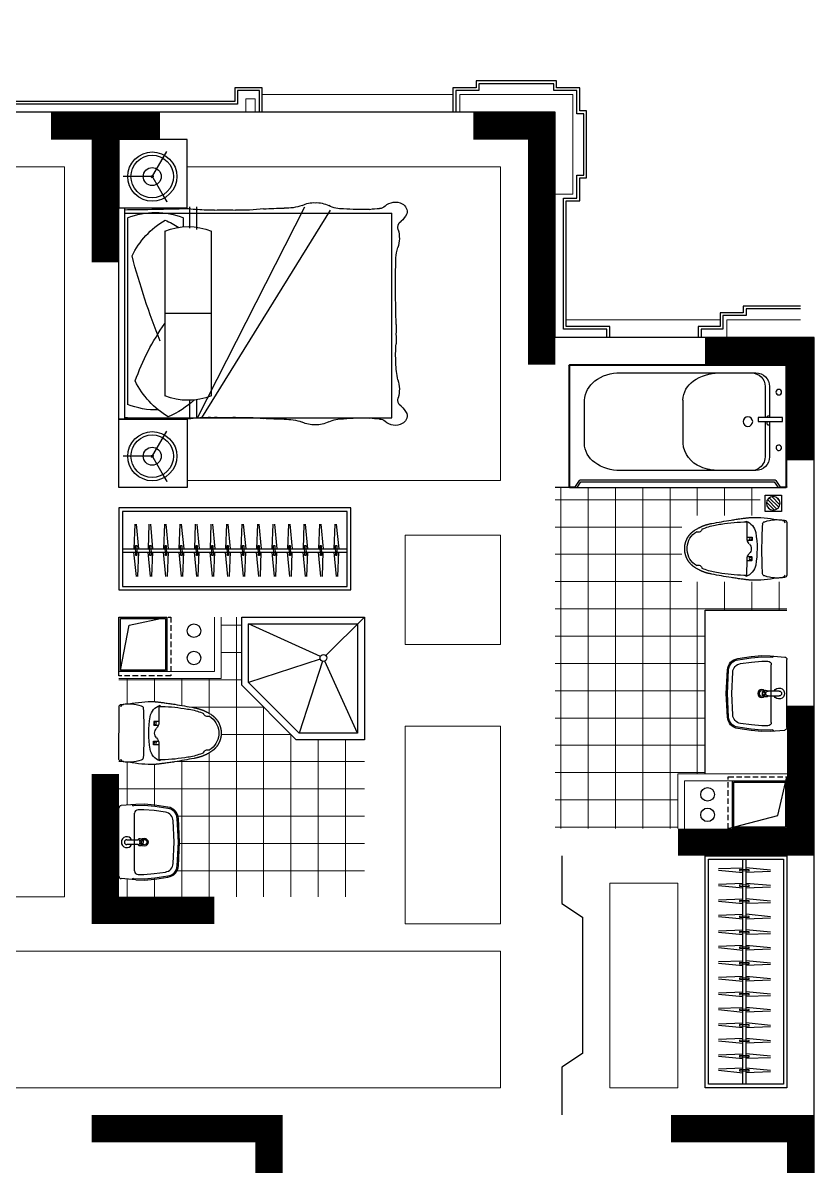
# Model space of a CAD drawing. Extents: x 1117549 to 1295333, y -232649 to -190649.
# Drawn here: x 1243173 to 1248979, y -213042 to -204661 of the extents above; entities that cross this region are included whole.
import ezdxf

# ---------------------------------------------------------------- set-up
doc = ezdxf.new("R2010")
doc.units = 0
doc.header["$LTSCALE"] = 1000
doc.header["$MEASUREMENT"] = 0
doc.linetypes.add('ACO-DASHED', pattern=[3, 2, -1])
doc.layers.get('0').update_dxf_attribs({"linetype": 'CONTINUOUS'})
for name, color, linetype in [('A-Bath', 185, 'CONTINUOUS'), ('A-Furniture', 252, 'CONTINUOUS'), ('A-Insulatinglayer', 11, 'CONTINUOUS'), ('A-Others', 45, 'ACO-DASHED'), ('A-Plumbing', 4, 'CONTINUOUS'), ('A-Section', 2, 'CONTINUOUS'), ('图层1', 6, 'CONTINUOUS')]:
    doc.layers.add(name, color=color, linetype=linetype)
for name, color, linetype, lineweight in [('A-Sill', 135, 'CONTINUOUS', 0), ('A-Wall-2', 123, 'CONTINUOUS', 15), ('剪力墙', 252, 'CONTINUOUS', 0), ('砌块', 31, 'CONTINUOUS', 0), ('铺地', 147, 'CONTINUOUS', 0)]:
    doc.layers.add(name, color=color, linetype=linetype, lineweight=lineweight)

# ---------------------------------------------------------------- blocks, each defined once
blk = doc.blocks.new('ertuyo0')
at = {"layer": '剪力墙'}
blk.add_lwpolyline([(1375542.4, -354259.9, 200, 200, 0), (1375142.4, -354259.9, 200, 200, 0), (1374742.4, -354259.9, 200, 200, 0)], format="xyseb", dxfattribs=at)
at = {"layer": '剪力墙', "const_width": 200}
for points in [[(1375142.4, -354259.9), (1375142.4, -355259.9)], [(1377842.4, -354259.9), (1378342.4, -354259.9), (1378342.4, -356009.9)], [(1379542.4, -355909.9), (1380242.4, -355909.9), (1380242.4, -356709.9)], [(1379642.4, -359509.9), (1379342.4, -359509.9), (1380242.4, -359509.9), (1380242.4, -358509.9)], [(1375942.4, -360009.9), (1375142.4, -360009.9), (1375142.4, -359009.9)], [(1375042.4, -361609.9), (1376342.4, -361609.9), (1376342.4, -362609.9)], [(1379292.4, -361609.9), (1379642.4, -361609.9), (1380242.4, -361609.9), (1380242.4, -362609.9)]]:
    blk.add_lwpolyline(points, dxfattribs=at)
blk = doc.blocks.new('A-Bed room-Clothespress-b')
at = {"layer": 'A-Furniture', "color": 0, "linetype": 'ByBlock', "lineweight": -2}
for p, q in [((0, -1700, 0), (0, 0)), ((0, 0), (600, 0)), ((600, 0), (600, -1700, 0)), ((25, -1675, 0), (25, -25)), ((25, -25), (575, -25)), ((276, -1675, 0), (276, -25)), ((300, -1675, 0), (300, -25)), ((575, -25), (575, -1675, 0)), ((97, -94), (277, -88)), ((97, -105), (276, -122)), ((324, -103), (252, -101)), ((252, -101), (252, -109)), ((252, -109), (324, -111)), ((480, -116), (300, -123)), ((480, -106), (301, -88)), ((324, -111), (324, -103)), ((97, -208), (277, -201)), ((97, -219), (276, -236)), ((324, -216), (252, -214)), ((252, -214), (252, -222)), ((252, -222), (324, -225)), ((480, -230), (300, -237)), ((480, -219), (301, -202)), ((324, -225), (324, -216)), ((97, -322), (277, -315)), ((97, -332), (276, -350)), ((324, -330), (252, -328)), ((252, -328), (252, -336)), ((480, -333), (301, -316)), ((324, -338), (324, -330)), ((252, -336), (324, -338)), ((480, -344), (300, -350)), ((97, -435), (277, -429)), ((97, -446), (276, -463)), ((324, -444), (252, -442)), ((252, -442), (252, -450)), ((252, -450), (324, -452)), ((480, -457), (300, -464)), ((480, -447), (301, -429)), ((324, -452), (324, -444)), ((97, -549), (277, -542)), ((97, -560), (276, -577)), ((324, -557), (252, -555)), ((252, -555), (252, -563)), ((252, -563), (324, -566)), ((480, -571), (300, -578)), ((480, -560), (301, -543)), ((324, -566), (324, -557)), ((97, -663), (277, -656)), ((324, -671), (252, -669)), ((252, -669), (252, -677)), ((480, -674), (301, -657)), ((97, -673), (276, -691)), ((252, -677), (324, -679)), ((480, -685), (300, -691)), ((324, -679), (324, -671)), ((97, -776), (277, -770)), ((97, -787), (276, -804)), ((324, -785), (252, -783)), ((252, -783), (252, -791)), ((252, -791), (324, -793)), ((480, -798), (300, -805)), ((480, -788), (301, -770)), ((324, -793), (324, -785)), ((97, -890), (277, -883)), ((97, -901), (276, -918)), ((324, -898), (252, -896)), ((252, -896), (252, -904)), ((252, -904), (324, -907)), ((480, -912), (300, -919)), ((480, -901), (301, -884)), ((324, -907), (324, -898)), ((97, -1004), (277, -997)), ((480, -1015), (301, -998)), ((97, -1015), (276, -1032)), ((324, -1012), (252, -1010)), ((252, -1010), (252, -1018)), ((252, -1018), (324, -1020)), ((480, -1026), (300, -1032)), ((324, -1020), (324, -1012)), ((97, -1118), (277, -1111)), ((97, -1128), (276, -1146)), ((324, -1126), (252, -1124)), ((252, -1124), (252, -1132)), ((252, -1132), (324, -1134)), ((480, -1140), (300, -1146)), ((480, -1129), (301, -1112)), ((324, -1134), (324, -1126)), ((97, -1231), (277, -1225)), ((97, -1242), (276, -1259)), ((324, -1240), (252, -1237)), ((252, -1237), (252, -1246)), ((252, -1246), (324, -1248)), ((480, -1253), (300, -1260)), ((480, -1243), (301, -1225)), ((324, -1248), (324, -1240)), ((97, -1345), (277, -1338)), ((480, -1356), (301, -1339)), ((97, -1356), (276, -1373)), ((324, -1353), (252, -1351)), ((252, -1351), (252, -1359)), ((252, -1359), (324, -1361)), ((480, -1367), (300, -1374)), ((324, -1361), (324, -1353)), ((97, -1459), (277, -1452)), ((97, -1469), (276, -1487)), ((324, -1467), (252, -1465)), ((252, -1465), (252, -1473)), ((252, -1473), (324, -1475)), ((480, -1481), (300, -1487)), ((480, -1470), (301, -1453)), ((324, -1475), (324, -1467)), ((97, -1562), (277, -1555)), ((97, -1572), (276, -1590)), ((324, -1570), (252, -1568)), ((252, -1568), (252, -1576)), ((252, -1576), (324, -1578)), ((480, -1584), (300, -1590)), ((480, -1573), (301, -1556)), ((324, -1578), (324, -1570)), ((575, -1675, 0), (25, -1675, 0)), ((600, -1700, 0), (0, -1700, 0))]:
    blk.add_line(p, q, dxfattribs=at)
blk = doc.blocks.new('A-Lavatory-Bathtub-1250x900')
at = {"layer": 'A-Bath', "linetype": 'ByBlock'}
for p, q in [((342, -2001.7), (342, -1111.7)), ((347, -1106.7), (1937, -1106.7)), ((347, -1111.7), (1937, -1111.7)), ((347, -2001.7), (347, -1111.7)), ((1565.6, -1166.9), (569.6, -1166.9)), ((1937, -1111.7), (1937, -2001.7)), ((1942, -1111.7), (1942, -2001.7)), ((469.4, -1266.9), (469.4, -1493.9)), ((501.4, -1266.9), (501.4, -1493.9)), ((1104.2, -1682.5), (1104.2, -1366.9)), ((1827.4, -1682.5), (1827.4, -1366.9)), ((374.8, -1523.9), (374.8, -1493.9)), ((374.8, -1493.9), (553.8, -1493.9)), ((469.4, -1482.5), (484.8, -1482.9)), ((553.8, -1493.9), (553.8, -1523.9)), ((553.8, -1523.9), (374.8, -1523.9)), ((469.4, -1523.9), (469.4, -1782.5)), ((484.8, -1546.9), (469.4, -1547.5)), ((501.4, -1523.9), (501.4, -1782.5)), ((569.6, -1882.5), (1565.6, -1882.5)), ((391.4, -2001.7), (347, -2001.7)), ((1937, -2006.7), (347, -2006.7)), ((423.6, -1956.5), (387.8, -2006.7)), ((435.9, -1965.2), (406.3, -2006.7)), ((1855.1, -1950.4), (435.8, -1950.1)), ((1853.1, -1965.4), (436, -1965.1)), ((1880.3, -2006.7), (1853.1, -1965.4)), ((1898.2, -2006.7), (1863.8, -1954.5)), ((1937, -2001.7), (1894.9, -2001.7))]:
    blk.add_line(p, q, dxfattribs=at)
for centre, radius, start, end in [((347, -1111.7), 5, 90, 180), ((569.6, -1267.1), 100.2, 90, 179.88552), ((606.7, -1279.8), 112.9, 92.48717, 132.22439), ((835.1, -1511.3), 344.4, 56.06177, 88.78633), ((1572.4, -1467.7), 300.8, 53.60308, 91.28065), ((1937, -1111.7), 5, 0, 90), ((600.8, -1266.7), 99.4, 134.77033, 180.12792), ((928.6, -1370.8), 175.7, 1.24996, 55.76635), ((1628.6, -1383.2), 199.5, 4.67463, 52.21645), ((190.9, -1514.9), 295.6, 4.0735, 6.21418), ((190.9, -1514.9), 295.6, 353.78582, 358.25542), ((900.6, -1664.7), 204.4, 290.81645, 354.97939), ((1653.2, -1679.6), 174.3, 304.08139, 359.02753), ((569.4, -1782.5), 100, 180, 270.11448), ((607.3, -1779), 105.9, 181.90283, 238.29691), ((1568.5, -1569.6), 312.9, 269.47712, 305.63916), ((599, -1792.5), 90.1, 238.29691, 271.81184), ((843.8, -1556.5), 326, 269.76313, 293.39535), ((347, -2001.7), 5, 180, 270), ((436, -1965.3), 15.1, 90.59985, 144.76228), ((436, -1965.3), 0.131, 96.57747, 147.26596), ((1853.8, -1964.7), 14.3, 45.07317, 84.46116), ((1937, -2001.7), 5, 270, 0)]:
    blk.add_arc(centre, radius, start, end, dxfattribs=at)
for centre, major_axis in [((401.6, -1308.1), (-20.6, 0)), ((628, -1523.9), (-35, 0)), ((401.4, -1716.1), (20.4, -2))]:
    blk.add_ellipse(centre, major_axis=major_axis, ratio=1, dxfattribs=at)
blk = doc.blocks.new('A-Lavatory-Closestool-b')
at = {"layer": 'A-Bath'}
for p, q in [((-0.2, 193.5), (0.2, -193.5)), ((265.6, 230.2), (261.8, 230.6)), ((269.4, 229.8), (265.6, 230.2)), ((273.2, 229.4), (269.4, 229.8)), ((277, 228.9), (273.2, 229.4)), ((280.8, 228.5), (277, 228.9)), ((284.6, 228.1), (280.8, 228.5)), ((288.4, 227.6), (284.6, 228.1)), ((292.2, 227.2), (288.4, 227.6)), ((292.2, 78.2, 0), (292.1, 197.6, 0)), ((297.6, 226.6), (292.2, 227.2)), ((303, 225.9), (297.6, 226.6)), ((301.4, 204.2, 0), (301.4, 197.4, 0)), ((308.5, 225.2), (303, 225.9)), ((313.9, 224.5), (308.5, 225.2)), ((319.3, 223.9), (313.9, 224.5)), ((324.7, 223.2), (319.3, 223.9)), ((330.2, 222.4), (324.7, 223.2)), ((335.6, 221.7), (330.2, 222.4)), ((344.7, 220.5), (335.6, 221.7)), ((353.8, 219.2), (344.7, 220.5)), ((362.9, 217.9), (353.8, 219.2)), ((372, 216.6), (362.9, 217.9)), ((381.1, 215.3), (372, 216.6)), ((390.2, 213.9), (381.1, 215.3)), ((399.3, 212.5), (390.2, 213.9)), ((408.4, 211.1), (399.3, 212.5)), ((426.3, 208.2), (408.4, 211.1)), ((444.1, 205.3), (426.3, 208.2)), ((461.9, 202.3), (444.1, 205.3)), ((479.7, 199.1), (461.9, 202.3)), ((497.5, 196), (479.7, 199.1)), ((515.3, 192.7), (497.5, 196)), ((533, 189.4), (515.3, 192.7)), ((550.8, 186), (533, 189.4)), ((557.3, 184.8), (550.8, 186)), ((563, 183.6), (557.3, 184.8)), ((568.1, 182.5), (563, 183.6)), ((572.5, 181.5), (568.1, 182.5)), ((576.4, 180.6), (572.5, 181.5)), ((579.9, 179.7), (576.4, 180.6)), ((583.1, 178.8), (579.9, 179.7)), ((586, 178), (583.1, 178.8)), ((588.8, 177.2), (586, 178)), ((591.4, 176.5), (588.8, 177.2)), ((593.9, 175.7), (591.4, 176.5)), ((596.4, 174.9), (593.9, 175.7)), ((598.7, 174.2), (596.4, 174.9)), ((601, 173.4), (598.7, 174.2)), ((603.3, 172.6), (601, 173.4)), ((605.5, 171.9), (603.3, 172.6)), ((607.7, 171.1), (605.5, 171.9)), ((609.9, 170.2), (607.7, 171.1)), ((612.1, 169.4), (609.9, 170.2)), ((614.3, 168.6), (612.1, 169.4)), ((616.5, 167.7), (614.3, 168.6)), ((618.7, 166.8), (616.5, 167.7)), ((253.6, 85.1, 0), (253.7, 61.4, 0)), ((292.2, 86.1, 0), (254.7, 86.1, 0)), ((620.9, 165.9), (618.7, 166.8)), ((623.1, 165), (620.9, 165.9)), ((625.2, 164.1), (623.1, 165)), ((627.4, 163.1), (625.2, 164.1)), ((629.6, 162.1), (627.4, 163.1)), ((631.9, 161.1), (629.6, 162.1)), ((634.2, 160), (631.9, 161.1)), ((636.6, 158.8), (634.2, 160)), ((639, 157.6), (636.6, 158.8)), ((641.6, 156.3), (639, 157.6)), ((644.3, 154.9), (641.6, 156.3)), ((647.2, 153.4), (644.3, 154.9)), ((650.4, 151.7), (647.2, 153.4)), ((653.9, 149.7), (650.4, 151.7)), ((657.8, 147.5), (653.9, 149.7)), ((662.3, 144.9), (657.8, 147.5)), ((667.3, 141.8), (662.3, 144.9)), ((672.9, 138.4), (667.3, 141.8)), ((675, 137.1), (672.9, 138.4)), ((676.8, 136), (675, 137.1)), ((678.3, 134.9), (676.8, 136)), ((679.7, 134), (678.3, 134.9)), ((680.9, 133.2), (679.7, 134)), ((682, 132.5), (680.9, 133.2)), ((682.9, 131.8), (682, 132.5)), ((683.8, 131.2), (682.9, 131.8)), ((684.6, 130.6), (683.8, 131.2)), ((685.4, 130), (684.6, 130.6)), ((686.2, 129.4), (685.4, 130)), ((686.9, 128.9), (686.2, 129.4)), ((687.6, 128.4), (686.9, 128.9)), ((688.3, 127.8), (687.6, 128.4)), ((689, 127.3), (688.3, 127.8)), ((689.6, 126.8), (689, 127.3)), ((690.3, 126.2), (689.6, 126.8)), ((690.9, 125.7), (690.3, 126.2)), ((691.6, 125.2), (690.9, 125.7)), ((692.2, 124.6), (691.6, 125.2)), ((692.9, 124.1), (692.2, 124.6)), ((693.5, 123.6), (692.9, 124.1)), ((694.1, 123), (693.5, 123.6)), ((694.8, 122.4), (694.1, 123)), ((695.4, 121.9), (694.8, 122.4)), ((696, 121.3), (695.4, 121.9)), ((696.6, 120.7), (696, 121.3)), ((697.3, 120.1), (696.6, 120.7)), ((697.9, 119.5), (697.3, 120.1)), ((698.6, 118.9), (697.9, 119.5)), ((699.3, 118.2), (698.6, 118.9)), ((700, 117.5), (699.3, 118.2)), ((700.8, 116.7), (700, 117.5)), ((701.6, 115.9), (700.8, 116.7)), ((702.5, 115), (701.6, 115.9)), ((703.5, 114), (702.5, 115)), ((704.6, 112.8), (703.5, 114)), ((705.8, 111.5), (704.6, 112.8)), ((707.2, 109.9), (705.8, 111.5)), ((708.8, 108.2), (707.2, 109.9)), ((710.4, 106.3), (708.8, 108.2)), ((711.9, 104.6), (710.4, 106.3)), ((713.2, 103.1), (711.9, 104.6)), ((714.3, 101.8), (713.2, 103.1)), ((715.2, 100.6), (714.3, 101.8)), ((716.1, 99.6), (715.2, 100.6)), ((716.9, 98.6), (716.1, 99.6)), ((717.6, 97.7), (716.9, 98.6)), ((718.2, 96.8), (717.6, 97.7)), ((718.9, 96), (718.2, 96.8)), ((719.5, 95.2), (718.9, 96)), ((720, 94.4), (719.5, 95.2)), ((720.6, 93.6), (720, 94.4)), ((721.1, 92.9), (720.6, 93.6)), ((721.6, 92.1), (721.1, 92.9)), ((722.1, 91.4), (721.6, 92.1)), ((722.6, 90.6), (722.1, 91.4)), ((723.1, 89.9), (722.6, 90.6)), ((723.6, 89.2), (723.1, 89.9)), ((724.1, 88.4), (723.6, 89.2)), ((724.6, 87.6), (724.1, 88.4)), ((725.1, 86.9), (724.6, 87.6)), ((725.5, 86.1), (725.1, 86.9)), ((726, 85.4), (725.5, 86.1)), ((726.5, 84.6), (726, 85.4)), ((726.9, 83.8), (726.5, 84.6)), ((727.4, 83), (726.9, 83.8)), ((254.7, 60.4, 0), (289.6, 60.4, 0)), ((727.8, 82.2), (727.4, 83)), ((728.3, 81.4), (727.8, 82.2)), ((728.8, 80.5), (728.3, 81.4)), ((729.3, 79.6), (728.8, 80.5)), ((729.8, 78.6), (729.3, 79.6)), ((730.4, 77.6), (729.8, 78.6)), ((730.9, 76.5), (730.4, 77.6)), ((731.5, 75.3), (730.9, 76.5)), ((732.2, 73.9), (731.5, 75.3)), ((733, 72.4), (732.2, 73.9)), ((733.8, 70.6), (733, 72.4)), ((734.7, 68.6), (733.8, 70.6)), ((735.7, 66.3), (734.7, 68.6)), ((736.6, 64.3), (735.7, 66.3)), ((737.4, 62.5), (736.6, 64.3)), ((738, 60.9), (737.4, 62.5)), ((738.6, 59.6), (738, 60.9)), ((739.1, 58.3), (738.6, 59.6)), ((739.5, 57.2), (739.1, 58.3)), ((739.9, 56.2), (739.5, 57.2)), ((740.3, 55.2), (739.9, 56.2)), ((740.6, 54.3), (740.3, 55.2)), ((740.9, 53.5), (740.6, 54.3)), ((741.2, 52.6), (740.9, 53.5)), ((741.5, 51.8), (741.2, 52.6)), ((741.8, 51), (741.5, 51.8)), ((742, 50.1), (741.8, 51)), ((742.3, 49.2), (742, 50.1)), ((742.6, 48.3), (742.3, 49.2)), ((742.9, 47.4), (742.6, 48.3)), ((743.2, 46.3), (742.9, 47.4)), ((743.5, 45.2), (743.2, 46.3)), ((743.8, 43.9), (743.5, 45.2)), ((744.2, 42.4), (743.8, 43.9)), ((744.6, 40.7), (744.2, 42.4)), ((745.1, 38.8), (744.6, 40.7)), ((745.6, 36.7), (745.1, 38.8)), ((746.1, 34.2), (745.6, 36.7)), ((746.6, 32), (746.1, 34.2)), ((747, 30.1), (746.6, 32)), ((747.4, 28.4), (747, 30.1)), ((747.6, 26.9), (747.4, 28.4)), ((747.9, 25.5), (747.6, 26.9)), ((748.1, 24.3), (747.9, 25.5)), ((748.3, 23.1), (748.1, 24.3)), ((748.4, 22), (748.3, 23.1)), ((748.6, 21), (748.4, 22)), ((748.7, 19.9), (748.6, 21)), ((748.8, 18.9), (748.7, 19.9)), ((748.9, 17.9), (748.8, 18.9)), ((749, 16.9), (748.9, 17.9)), ((749.1, 15.8), (749, 16.9)), ((749.2, 14.7), (749.1, 15.8)), ((749.3, 13.5), (749.2, 14.7)), ((749.4, 12.2), (749.3, 13.5)), ((749.5, 10.8), (749.4, 12.2)), ((749.5, 9.3), (749.5, 10.8)), ((749.6, 7.5), (749.5, 9.3)), ((749.6, 5.5), (749.6, 7.5)), ((749.7, 3.2), (749.6, 5.5)), ((749.7, 0.6), (749.7, 3.2)), ((749.7, -2), (749.7, 0.6)), ((255.3, -84.2, 0), (255.3, -59, 0)), ((256.3, -58, 0), (289.4, -57.9, 0)), ((292.5, -195.6, 0), (292.4, -76.7, 0)), ((726.1, -84.1), (726.6, -83.4)), ((726.6, -83.4), (727.1, -82.6)), ((727.1, -82.6), (727.5, -81.8)), ((727.5, -81.8), (728, -81)), ((728, -81), (728.5, -80.2)), ((728.5, -80.2), (728.9, -79.3)), ((728.9, -79.3), (729.4, -78.4)), ((729.4, -78.4), (729.9, -77.4)), ((729.9, -77.4), (730.5, -76.4)), ((730.5, -76.4), (731.1, -75.3)), ((731.1, -75.3), (731.7, -74.1)), ((731.7, -74.1), (732.3, -72.7)), ((732.1, -73.1), (732.6, -72.3)), ((732.3, -72.7), (733.1, -71.1)), ((733.1, -71.1), (733.9, -69.4)), ((733.9, -69.4), (734.8, -67.4)), ((734.8, -67.4), (735.8, -65.1)), ((735.8, -65.1), (736.7, -63)), ((736.7, -63), (737.5, -61.3)), ((737.5, -61.3), (738.1, -59.7)), ((738.1, -59.7), (738.7, -58.3)), ((738.7, -58.3), (739.2, -57.1)), ((739.2, -57.1), (739.6, -56)), ((739.6, -56), (740, -54.9)), ((740, -54.9), (740.4, -54)), ((740.4, -54), (740.7, -53.1)), ((740.7, -53.1), (741, -52.2)), ((741, -52.2), (741.3, -51.4)), ((741.3, -51.4), (741.6, -50.6)), ((741.6, -50.6), (741.8, -49.7)), ((741.8, -49.7), (742.1, -48.9)), ((742.1, -48.9), (742.4, -48)), ((742.4, -48), (742.7, -47.1)), ((742.7, -47.1), (743, -46.1)), ((743, -46.1), (743.3, -45.1)), ((743.3, -45.1), (743.6, -43.9)), ((743.6, -43.9), (743.9, -42.6)), ((743.9, -42.6), (744.3, -41.1)), ((744.3, -41.1), (744.7, -39.5)), ((744.7, -39.5), (745.2, -37.6)), ((745.2, -37.6), (745.7, -35.4)), ((745.7, -35.4), (746.2, -32.9)), ((746.2, -32.9), (746.7, -30.8)), ((746.7, -30.8), (747.1, -28.8)), ((747.1, -28.8), (747.4, -27.1)), ((747.4, -27.1), (747.7, -25.6)), ((747.7, -25.6), (747.9, -24.2)), ((747.9, -24.2), (748.1, -23)), ((748.1, -23), (748.3, -21.8)), ((748.3, -21.8), (748.4, -20.7)), ((748.4, -20.7), (748.6, -19.7)), ((748.6, -19.7), (748.7, -18.7)), ((748.7, -18.7), (748.8, -17.6)), ((748.8, -17.6), (748.9, -16.6)), ((748.9, -16.6), (749.1, -15.6)), ((749.1, -14.5), (749.2, -13.4)), ((749.1, -15.6), (749.1, -14.5)), ((749.2, -13.4), (749.3, -12.2)), ((749.3, -12.2), (749.4, -11)), ((749.4, -11), (749.5, -9.6)), ((749.5, -8), (749.6, -6.2)), ((749.5, -9.6), (749.5, -8)), ((749.6, -4.2), (749.7, -2)), ((749.6, -6.2), (749.6, -4.2)), ((292.4, -85.2, 0), (256.3, -85.2, 0)), ((612.4, -168.4), (614.6, -167.5)), ((614.6, -167.5), (616.8, -166.7)), ((616.8, -166.7), (619, -165.8)), ((619, -165.8), (621.2, -164.9)), ((621.2, -164.9), (623.4, -163.9)), ((623.4, -163.9), (625.5, -163)), ((625.5, -163), (627.7, -162)), ((627.7, -162), (629.9, -161)), ((629.9, -161), (632.1, -160)), ((632.1, -160), (634.5, -158.9)), ((634.5, -158.9), (636.8, -157.8)), ((636.8, -157.8), (639.3, -156.5)), ((639.3, -156.5), (641.9, -155.2)), ((641.9, -155.2), (644.6, -153.9)), ((644.6, -153.9), (647.5, -152.3)), ((647.5, -152.3), (650.6, -150.6)), ((650.6, -150.6), (654.1, -148.6)), ((654.1, -148.6), (658.1, -146.4)), ((658.1, -146.4), (662.5, -143.7)), ((662.5, -143.7), (667.5, -140.7)), ((667.5, -140.7), (673.2, -137.2)), ((673.2, -137.2), (675.2, -135.9)), ((675.2, -135.9), (677, -134.8)), ((677, -134.8), (678.6, -133.8)), ((678.6, -133.8), (679.9, -132.9)), ((679.9, -132.9), (681.1, -132.1)), ((681.1, -132.1), (682.2, -131.4)), ((682.2, -131.4), (683.2, -130.7)), ((683.2, -130.7), (684, -130)), ((684, -130), (684.9, -129.4)), ((684.9, -129.4), (685.7, -128.8)), ((685.7, -128.8), (686.4, -128.3)), ((686.4, -128.3), (687.1, -127.7)), ((687.1, -127.7), (687.8, -127.2)), ((687.8, -127.2), (688.5, -126.7)), ((688.5, -126.7), (689.2, -126.1)), ((689.2, -126.1), (689.8, -125.6)), ((689.8, -125.6), (690.5, -125.1)), ((690.5, -125.1), (691.2, -124.5)), ((691.2, -124.5), (691.8, -124)), ((691.8, -124), (692.4, -123.5)), ((692.4, -123.5), (693.1, -122.9)), ((693.1, -122.9), (693.7, -122.4)), ((693.7, -122.4), (694.3, -121.8)), ((694.3, -121.8), (695, -121.3)), ((695, -121.3), (695.6, -120.7)), ((695.6, -120.7), (696.2, -120.1)), ((696.2, -120.1), (696.9, -119.6)), ((696.9, -119.6), (697.5, -119)), ((697.5, -119), (698.1, -118.4)), ((698.1, -118.4), (698.8, -117.7)), ((698.8, -117.7), (699.5, -117)), ((699.5, -117), (700.2, -116.3)), ((700.2, -116.3), (701, -115.6)), ((701, -115.6), (701.8, -114.7)), ((701.8, -114.7), (702.7, -113.8)), ((702.7, -113.8), (703.7, -112.8)), ((703.7, -112.8), (704.8, -111.6)), ((704.8, -111.6), (706, -110.3)), ((706, -110.3), (707.4, -108.8)), ((707.4, -108.8), (708.9, -107)), ((708.9, -107), (710.6, -105.1)), ((710.6, -105.1), (712.1, -103.4)), ((712.1, -103.4), (713.3, -101.9)), ((713.3, -101.9), (714.4, -100.6)), ((714.4, -100.6), (715.4, -99.4)), ((715.4, -99.4), (716.3, -98.3)), ((716.3, -98.3), (717, -97.4)), ((717, -97.4), (717.7, -96.5)), ((717.7, -96.5), (718.4, -95.6)), ((718.4, -95.6), (719, -94.7)), ((719, -94.7), (719.6, -93.9)), ((719.6, -93.9), (720.2, -93.2)), ((720.7, -92.4), (721.3, -91.6)), ((721.3, -91.6), (721.8, -90.9)), ((721.8, -90.9), (722.3, -90.2)), ((722.3, -90.2), (722.8, -89.4)), ((722.8, -89.4), (723.3, -88.7)), ((723.3, -88.7), (723.8, -87.9)), ((723.8, -87.9), (724.2, -87.2)), ((724.2, -87.2), (724.7, -86.4)), ((724.7, -86.4), (725.2, -85.7)), ((725.2, -85.7), (725.7, -84.9)), ((725.7, -84.9), (726.1, -84.1)), ((262.1, -230.2), (265.9, -229.7)), ((265.9, -229.7), (269.7, -229.3)), ((269.7, -229.3), (273.5, -228.9)), ((273.5, -228.9), (277.3, -228.5)), ((277.3, -228.5), (281.1, -228)), ((281.1, -228), (284.9, -227.6)), ((284.9, -227.6), (288.7, -227.2)), ((288.7, -227.2), (292.5, -226.7)), ((292.5, -226.7), (298, -226)), ((298, -226), (303.4, -225.4)), ((301.7, -195.4, 0), (301.7, -203.7, 0)), ((303.4, -225.4), (308.8, -224.7)), ((308.8, -224.7), (314.3, -224)), ((314.3, -224), (319.7, -223.3)), ((319.7, -223.3), (325.1, -222.6)), ((325.1, -222.6), (330.5, -221.9)), ((330.5, -221.9), (335.9, -221.2)), ((335.9, -221.2), (345.1, -219.9)), ((345.1, -219.9), (354.2, -218.6)), ((354.2, -218.6), (363.3, -217.3)), ((363.3, -217.3), (372.4, -216)), ((372.4, -216), (381.5, -214.6)), ((381.5, -214.6), (390.6, -213.2)), ((390.6, -213.2), (399.7, -211.8)), ((399.7, -211.8), (408.8, -210.4)), ((408.8, -210.4), (426.6, -207.5)), ((426.6, -207.5), (444.4, -204.5)), ((444.4, -204.5), (462.2, -201.5)), ((462.2, -201.5), (480, -198.3)), ((480, -198.3), (497.8, -195.1)), ((497.8, -195.1), (515.6, -191.9)), ((515.6, -191.9), (533.3, -188.5)), ((533.3, -188.5), (551.1, -185.1)), ((551.1, -185.1), (557.6, -183.8)), ((557.6, -183.8), (563.3, -182.6)), ((563.3, -182.6), (568.4, -181.6)), ((568.4, -181.6), (572.8, -180.5)), ((572.8, -180.5), (576.7, -179.6)), ((576.7, -179.6), (580.2, -178.7)), ((580.2, -178.7), (583.4, -177.9)), ((583.4, -177.9), (586.3, -177)), ((586.3, -177), (589.1, -176.2)), ((589.1, -176.2), (591.7, -175.5)), ((591.7, -175.5), (594.2, -174.7)), ((594.2, -174.7), (596.7, -173.9)), ((596.7, -173.9), (599, -173.2)), ((599, -173.2), (601.3, -172.4)), ((601.3, -172.4), (603.6, -171.6)), ((603.6, -171.6), (605.8, -170.8)), ((605.8, -170.8), (608, -170)), ((608, -170), (610.2, -169.2)), ((610.2, -169.2), (612.4, -168.4))]:
    blk.add_line(p, q, dxfattribs=at)
for centre, radius in [((267.3, 73.4, 0), 8.36), ((267.4, -71.4, 0), 8.27)]:
    blk.add_circle(centre, radius, dxfattribs=at)
for centre, radius, start, end in [((16.9, 192), 17.1, 87.09332, 174.95255), ((31.9, 192, 0), 17.1, 87.09332, 180.04835), ((71.1, -68.2, 0), 282.4, 71.2356, 100.88601), ((71.1, -68.2), 282.4, 89.8232, 100.88601), ((242.6, -653.9), 884.7, 88.75994, 101.12043), ((160.5, 182.1, 0), 17.1, 3.28134, 85.02788), ((-3061.2, -2.6, 0), 3244, 0.04835, 3.2813), ((335.9, 100.9, 0), 108.9, 108.48806, 170.4262), ((269.4, -1204.9, 0), 1402.7, 81.28358, 89.07172), ((269.4, -1204.9, 0), 1402.7, 79.40816, 81.28358), ((444.2, -270.2, 0), 451.8, 67.00191, 79.40816), ((919.8, 0.8, 0), 701.3, 170.2923, 189.80441), ((254.7, 85.1, 0), 1.04, 90.04835, 180.04835), ((650.3, 153, 0), 30.5, 193.9308, 293.82002), ((588.5, 1.6, 0), 144, 4.6443, 59.03724), ((-3061.2, -2.6, 0), 3244, 356.81541, 0.04836), ((254.7, 61.4, 0), 1.04, 180.04835, 270.04835), ((312.4, 0.7, 0), 51.3, 136.21146, 223.88524), ((231.7, 78.1, 0), 60.6, 316.21146, 0.04835), ((588.5, 0.9, 0), 144, 355.03182, 0.18782), ((588.5, 1.6, 0), 144, 359.90889, 4.6443), ((256.3, -59, 0), 1.04, 90.04835, 180.04835), ((231.8, -76.8, 0), 60.6, 0.04835, 43.88524), ((588.5, 0.9, 0), 144, 301.05947, 355.45241), ((336.1, -100.3, 0), 108.9, 189.67051, 251.60864), ((256.3, -84.2, 0), 1.04, 180.04835, 270.04835), ((443.8, 272.4, 0), 451.8, 280.68855, 293.09479), ((650.6, -150.4, 0), 30.5, 66.27669, 166.1659), ((17.2, -192), 17.1, 185.14415, 273.00338), ((32.2, -192, 0), 17.1, 180.04835, 273.00338), ((71, 68.4, 0), 282.4, 259.21069, 288.86111), ((71, 68.4), 282.4, 259.21069, 270.2735), ((241.5, 654.3), 884.7, 258.97628, 271.33675), ((160.8, -181.9, 0), 17.1, 275.06883, 356.81536), ((267.4, 1206.9, 0), 1402.7, 271.02499, 278.62898), ((267.4, 1206.9, 0), 1402.7, 278.62898, 280.68855)]:
    blk.add_arc(centre, radius, start, end, dxfattribs=at)
blk = doc.blocks.new('A-Lavatory-Washbowl-d')
at = {"layer": 'A-Bath'}
for p, q in [((-249.9, 0), (249.9, 0)), ((-277.2, -123.3), (-267.5, -16)), ((-18, -137.2), (-18, -57.2)), ((18, -57.2), (18, -137.2)), ((277.2, -123.3), (267.5, -16)), ((-277.2, -123.3), (-277.7, -184.8)), ((-266.7, -105.9), (-268.9, -184.4)), ((-237.7, -140.6), (-238, -183.1)), ((-211.3, -114.4), (211.3, -114.4)), ((238, -183.1), (237.7, -140.6)), ((268.9, -184.4), (266.7, -105.9)), ((277.7, -184.8), (277.2, -123.3)), ((-277.7, -184.8), (-270.2, -263.3)), ((-268.9, -184.4), (-261.4, -262.3)), ((-238, -183.1), (-230.8, -258.6)), ((230.8, -258.6), (238, -183.1)), ((261.4, -262.3), (268.9, -184.4)), ((270.2, -263.3), (277.7, -184.8)), ((-270.2, -263.3), (-256.2, -359.3)), ((-261.4, -262.3), (-247.5, -358.2)), ((-230.8, -258.6), (-218.9, -340.8)), ((218.9, -340.8), (230.8, -258.6)), ((247.5, -358), (261.4, -262.3)), ((256.2, -359.3), (270.2, -263.3)), ((-156.7, -397.2), (0, -404.8)), ((0, -404.8), (156.7, -397.2)), ((-173.1, -436.1), (0, -444.4)), ((-172.7, -427.3), (0, -435.6)), ((0, -435.6), (172.7, -427.3)), ((0, -444.4), (173.1, -436.1))]:
    blk.add_line(p, q, dxfattribs=at)
for radius in [28.6, 19.8]:
    blk.add_circle((0, -184.8), radius, dxfattribs=at)
for centre, radius, start, end in [((-249.9, -17.6), 17.6, 90, 174.81811), ((0, -57.2), 40, 296.74368, 243.25632), ((0, -57.2), 18, 0, 180), ((249.9, -17.6), 17.6, 5.18189, 90), ((-275.5, -105.8), 8.8, 359.57105, 84.81811), ((-211.3, -140.8), 26.4, 90, 179.57105), ((-0.4, -155.2), 25, 134.77618, 42.7421), ((0, -137.2), 18, 180, 0), ((211.3, -140.8), 26.4, 0.42895, 90), ((275.5, -105.8), 8.8, 95.18189, 180.42895), ((-168.9, -348.2), 88, 187.24208, 267.25615), ((-168.9, -348.2), 79.2, 187.24208, 267.25615), ((-153.6, -331.3), 66, 188.27754, 267.25615), ((153.6, -331.3), 66, 272.74385, 351.71861), ((168.8, -348.1), 79.3, 272.8009, 352.81496), ((168.9, -348.2), 88, 272.74385, 352.75792)]:
    blk.add_arc(centre, radius, start, end, dxfattribs=at)
blk = doc.blocks.new('A-Lavatory-The floor drain-b')
at = {"layer": 'A-Plumbing'}
h = blk.add_hatch(dxfattribs=at)
h.set_pattern_fill('ANSI31', color=251, scale=150, style=0)
h.paths.add_polyline_path([(-50, 0, 1), (50, 0, 1)])
blk.add_lwpolyline([(60, 60), (-60, 60), (-60, -60), (60, -60)], close=True, dxfattribs=at)
blk.add_circle((0, 0), 50, dxfattribs=at)
blk = doc.blocks.new('A-Bed room-Bed-1500x2000e')
at = {"layer": 'A-Furniture', "color": 0, "linetype": 'ByBlock', "lineweight": -2}
for p, q in [((500, 1275), (0, 1275)), ((0, 1275), (0, 775)), ((500, 775), (500, 1275)), ((322.1, 1181.2), (350.4, 1230.1)), ((87.9, 1045.9), (31.4, 1045.9)), ((322.1, 910.7), (350.4, 861.8)), ((0, 775), (500, 775)), ((40, 775), (0, 775)), ((0, 775), (0, -775)), ((40, -775), (40, 775)), ((40, 763.5), (2000.7, 763.5)), ((40, 763.5), (2000.7, 763.5)), ((519.8, 763.5), (519.8, 640.5)), ((570.6, 763.5), (570.6, 631)), ((575.1, 763.5), (1363.6, -783.2)), ((608.2, 763.5), (1552.4, -757.5)), ((2000.7, 763.5), (2000.7, -736.5)), ((63, -700.7), (63, 665.9)), ((336.3, -603.2), (336.3, 602.3)), ((678.3, 602.3), (678.3, -603.2)), ((678.3, -0.5), (336.3, -0.5)), ((473.4, -635.8), (473.4, -700.7)), ((519.8, -625.4), (519.8, -783.2)), ((570.6, -615.9), (570.6, -783.2)), ((40, -736.5), (2000.7, -736.5)), ((0, -775), (500, -775)), ((0, -1275), (0, -775)), ((0, -775), (40, -775)), ((322.1, -868.8), (350.4, -819.9)), ((500, -775), (500, -1275)), ((87.9, -1004.1), (31.4, -1004.1)), ((322.1, -1139.3), (350.4, -1188.2)), ((500, -1275), (0, -1275))]:
    blk.add_line(p, q, dxfattribs=at)
at = {"layer": 'A-Furniture', "color": 0, "linetype": 'ByBlock', "lineweight": -2, "ltscale": 0.5}
for p, q in [((238.1, 1035.5), (350.4, 1230.1)), ((256.1, 1045.9), (31.4, 1045.9)), ((238.1, 1056.3), (350.4, 861.8)), ((238.1, -1014.5), (350.4, -819.9)), ((256.1, -1004.1), (31.4, -1004.1)), ((238.1, -993.7), (350.4, -1188.2))]:
    blk.add_line(p, q, dxfattribs=at)
at = {"layer": 'A-Furniture', "color": 0, "linetype": 'ByBlock', "lineweight": -2}
for centre, radius, start, end in [((160, -2173.1), 2939.9, 88.98844, 92.33837), ((689.8, 210.7), 637.9, 120.99975, 153.59117), ((774.9, -20627.4), 21401.2, 90.89567, 91.50762), ((58.4, 72), 749.3, 48.53776, 66.16531), ((480.7, 188.8), 583.8, 80.46686, 93.96334), ((655.9, 1566.2), 805.5, 264.40852, 273.218), ((778.2, -748.7), 1512.6, 87.0776, 92.9224), ((909.2, 2070.3), 1309.4, 267.64187, 276.66981), ((1221.3, -1500.3), 2275.6, 90.25053, 94.03123), ((1225.8, 1130.3), 355.3, 267.67199, 289.39365), ((1430.8, 624), 192, 87.35084, 116.95302), ((1447.1, 606), 209.9, 63.87238, 92.03684), ((1636.1, 980.2), 209.3, 242.54235, 272.84385), ((1770.2, 1924.8), 1160.2, 263.88003, 273.35046), ((1911.1, 372.6), 400.7, 89.93636, 100.51471), ((1912.9, 828.1), 54.9, 268.5556, 316.2435), ((2026.4, 714.2), 106, 61.27874, 134.21587), ((2051.6, 751), 61.8, 342.94183, 65.34484), ((268.2, 167.5), 539, 87.89759, 112.37883), ((2099.3, 635.2), 53.6, 124.13559, 199.76892), ((1984, 788.6), 138.4, 308.04403, 336.29393), ((507.3, 186.9), 449.1, 67.62117, 112.37883), ((1820.9, 556), 236, 342.81922, 15.00129), ((1825.8, 1108.2), 1814.3, 199.7745, 214.82012), ((2837.2, 327.5), 806.6, 168.64517, 177.62318), ((2963.5, 305.3), 933.9, 176.58351, 185.04736), ((5180.7, -1764.3), 5259.3, 158.03563, 165.21751), ((1220.9, 198.7), 812.7, 356.67233, 1.72422), ((1220.9, 104.3), 812.7, 358.27578, 3.32767), ((11863.9, -203.6), 9834.8, 178.34849, 181.19074), ((2330.2, -387.3), 299.6, 183.95787, 198.69482), ((666.8, -138.7), 637.9, 206.40883, 239.00025), ((1820.9, -553), 236, 344.99871, 17.18078), ((507.3, -187.9), 449.1, 247.62117, 292.37883), ((35.4, 0), 749.3, 293.83469, 302.53623), ((2099.3, -632.2), 53.6, 160.23108, 235.86441), ((268.2, -202.3), 539, 247.62117, 292.37883), ((1984, -785.6), 138.4, 23.70607, 51.95597), ((2051.6, -748), 61.8, 294.65516, 17.05817), ((160, 2176.1), 2939.9, 267.66163, 271.01156), ((774.9, 20630.4), 21401.2, 268.49238, 269.10433), ((480.7, -185.8), 583.8, 266.03666, 279.53314), ((655.9, -1563.2), 805.5, 86.782, 95.59148), ((778.2, 751.7), 1512.6, 267.0776, 272.9224), ((909.2, -2067.3), 1309.4, 83.33019, 92.35813), ((1221.3, 1503.3), 2275.6, 265.96877, 269.74947), ((1225.8, -1127.3), 355.3, 70.60635, 92.32801), ((1430.8, -621), 192, 243.04698, 272.64916), ((1447.1, -603), 209.9, 267.96316, 296.12762), ((1636.1, -977.2), 209.3, 87.15615, 117.45765), ((1770.2, -1921.8), 1160.2, 86.64954, 96.11997), ((1911.1, -369.6), 400.7, 259.48529, 270.06364), ((1912.9, -825.1), 54.9, 43.7565, 91.4444), ((2026.4, -711.2), 106, 225.78413, 298.72126)]:
    blk.add_arc(centre, radius, start, end, dxfattribs=at)
at = {"layer": 'A-Furniture', "color": 0, "linetype": 'ByBlock', "lineweight": -2, "ltscale": 0.02, "extrusion": (0, 0, -1)}
for centre in [(244.1, 1045.9), (244.1, -1004.1)]:
    blk.add_ellipse(centre, major_axis=(-127.4, 127.4), ratio=1, start_param=1.570796326794896, end_param=7.853981633974483, dxfattribs=at)
at = {"layer": 'A-Furniture', "color": 0, "linetype": 'ByBlock', "lineweight": -2, "ltscale": 0.5, "extrusion": (0, 0, -1)}
for centre, major_axis in [((244.1, 1045.9), (-110.4, 110.4)), ((244.1, 1045.9), (-46.7, 46.7)), ((244.1, -1004.1), (-110.4, 110.4)), ((244.1, -1004.1), (-46.7, 46.7))]:
    blk.add_ellipse(centre, major_axis=major_axis, ratio=1, start_param=1.570796326794896, end_param=7.853981633974483, dxfattribs=at)
blk = doc.blocks.new('A-Lavatory-Shower-900x900b')
at = {"layer": 'A-Bath'}
for p, q in [((282.3, -282.3), (0, 0)), ((850, -50), (322.8, -289.7)), ((289.7, -322.8), (50, -850)), ((307.7, -323.8), (479.3, -850)), ((323.8, -307.7), (850, -479.3))]:
    blk.add_line(p, q, dxfattribs=at)
for points in [[(900, -500), (500, -900), (0, -900), (0, 0), (900, 0)], [(850, -479.3), (479.3, -850), (50, -850), (50, -50), (850, -50)]]:
    blk.add_lwpolyline(points, close=True, dxfattribs=at)
blk.add_circle((300, -300), 25, dxfattribs=at)

msp = doc.modelspace()

# ---------------------------------------------------------------- hatches: boundary and pattern name
at = {"layer": '铺地'}
h = msp.add_hatch(dxfattribs=at)
h.set_pattern_fill('_USER', color=138, scale=200, style=0, double=1, pattern_type=0)
h.set_pattern_definition([(180, (2604321.13, 148843.18), (0, 200), []), (90, (2604321.13, 148843.18), (200, 1e-14), [])])
h.paths.add_polyline_path([(1248007.7, -208757.9), (1248778.8, -208757.9), (1248778.8, -208966.7), (1248178.8, -208966.7), (1248178.8, -210166.7), (1247978.8, -210166.7), (1247978.8, -210566.7), (1247078.8, -210566.7), (1247078.8, -208066.7), (1248582.3, -208066.7), (1248582.3, -208271.5), (1248007.7, -208271.5)])
h = msp.add_hatch(dxfattribs=at)
h.set_pattern_fill('_USER', color=138, scale=200, style=0, double=1, pattern_type=0)
h.set_pattern_definition([(180, (2604321.13, 148843.18), (0, 200), []), (90, (2604321.13, 148843.18), (200, 1e-14), [])])
h.paths.add_polyline_path([(1248007.7, -208757.9), (1248778.8, -208757.9), (1248778.8, -208966.7), (1248178.8, -208966.7), (1248178.8, -210166.7), (1247978.8, -210166.7), (1247978.8, -210566.7), (1247078.8, -210566.7), (1247078.8, -208066.7), (1248582.3, -208066.7), (1248582.3, -208271.5), (1248007.7, -208271.5)])
h = msp.add_hatch(dxfattribs=at)
h.set_pattern_fill('_USER', color=138, scale=200, style=0, double=1, pattern_type=0)
h.set_pattern_definition([(180, (2528739.75, 41923.18), (0, 200), []), (90, (2528739.75, 41923.18), (200, 1e-14), [])])
h.paths.add_polyline_path([(1243879.2, -209671.3), (1243917.1, -209654.5), (1243949.7, -209652.7), (1244140.9, -209636.6), (1244341, -209665.3), (1244403.2, -209676.5), (1244541.3, -209723), (1244628.3, -209875.1), (1244538.8, -210012.9), (1244340.7, -210069), (1244159.5, -210095.2), (1244140.5, -210097.3), (1243950.7, -210080.9), (1243923.5, -210079.7), (1243896.5, -210075.8), (1243884.4, -210071.7), (1243878.6, -210060.2)])
edge = h.paths.add_edge_path()
edge.add_line((1243878.8, -210416.8), (1243878.8, -209466.7))
edge.add_line((1243878.8, -209466.7), (1244628.8, -209466.7))
edge.add_line((1244628.8, -209466.7), (1244628.8, -209016.7))
edge.add_line((1244628.8, -209016.7), (1244778.8, -209016.7))
edge.add_line((1244778.8, -209016.7), (1244778.8, -209516.7))
edge.add_line((1244778.8, -209516.7), (1245178.8, -209916.7))
edge.add_line((1245178.8, -209916.7), (1245678.8, -209916.7))
edge.add_line((1245678.8, -209916.7), (1245678.8, -211066.7))
edge.add_line((1245678.8, -211066.7), (1243878.8, -211066.7))
edge.add_line((1243878.8, -211066.7), (1243878.8, -210916.7))
edge.add_line((1243878.8, -210916.7), (1243894.8, -210934.2))
edge.add_line((1243894.8, -210934.2), (1243975.8, -210941.4))
edge.add_line((1243975.8, -210941.4), (1244063.6, -210944.4))
edge.add_line((1244063.6, -210944.4), (1244163.1, -210933.8))
edge.add_line((1244163.1, -210933.8), (1244239.6, -210922.7))
edge.add_line((1244239.6, -210922.7), (1244291.6, -210895.4))
edge.add_line((1244291.6, -210895.4), (1244314.9, -210839.8))
edge.add_line((1244314.9, -210839.8), (1244323.2, -210666.7))
edge.add_line((1244323.2, -210666.7), (1244314.9, -210493.6))
edge.add_line((1244314.9, -210493.6), (1244291.6, -210438.1))
edge.add_line((1244291.6, -210438.1), (1244238.1, -210410.5))
edge.add_line((1244238.1, -210410.5), (1244063.6, -210389.1))
edge.add_line((1244063.6, -210389.1), (1244002, -210389.5))
edge.add_line((1244002, -210389.5), (1243899.9, -210398.8))
edge.add_line((1243899.9, -210398.8), (1243883.4, -210404.9))
edge.add_line((1243883.4, -210404.9), (1243878.8, -210416.8))
edge.add_line((1243878.8, -210416.8), (1243885.6, -210404.1))
h = msp.add_hatch(dxfattribs=at)
h.set_pattern_fill('_USER', color=138, scale=200, style=0, double=1, pattern_type=0)
h.set_pattern_definition([(180, (2528739.75, 41923.18), (0, 200), []), (90, (2528739.75, 41923.18), (200, 1e-14), [])])
h.paths.add_polyline_path([(1243879.2, -209671.3), (1243917.1, -209654.5), (1243949.7, -209652.7), (1244140.9, -209636.6), (1244341, -209665.3), (1244403.2, -209676.5), (1244541.3, -209723), (1244628.3, -209875.1), (1244538.8, -210012.9), (1244340.7, -210069), (1244159.5, -210095.2), (1244140.5, -210097.3), (1243950.7, -210080.9), (1243923.5, -210079.7), (1243896.5, -210075.8), (1243884.4, -210071.7), (1243878.6, -210060.2)])
edge = h.paths.add_edge_path()
edge.add_line((1243878.8, -210416.8), (1243878.8, -209466.7))
edge.add_line((1243878.8, -209466.7), (1244628.8, -209466.7))
edge.add_line((1244628.8, -209466.7), (1244628.8, -209016.7))
edge.add_line((1244628.8, -209016.7), (1244778.8, -209016.7))
edge.add_line((1244778.8, -209016.7), (1244778.8, -209516.7))
edge.add_line((1244778.8, -209516.7), (1245178.8, -209916.7))
edge.add_line((1245178.8, -209916.7), (1245678.8, -209916.7))
edge.add_line((1245678.8, -209916.7), (1245678.8, -211066.7))
edge.add_line((1245678.8, -211066.7), (1243878.8, -211066.7))
edge.add_line((1243878.8, -211066.7), (1243878.8, -210916.7))
edge.add_line((1243878.8, -210916.7), (1243894.8, -210934.2))
edge.add_line((1243894.8, -210934.2), (1243975.8, -210941.4))
edge.add_line((1243975.8, -210941.4), (1244063.6, -210944.4))
edge.add_line((1244063.6, -210944.4), (1244163.1, -210933.8))
edge.add_line((1244163.1, -210933.8), (1244239.6, -210922.7))
edge.add_line((1244239.6, -210922.7), (1244291.6, -210895.4))
edge.add_line((1244291.6, -210895.4), (1244314.9, -210839.8))
edge.add_line((1244314.9, -210839.8), (1244323.2, -210666.7))
edge.add_line((1244323.2, -210666.7), (1244314.9, -210493.6))
edge.add_line((1244314.9, -210493.6), (1244291.6, -210438.1))
edge.add_line((1244291.6, -210438.1), (1244238.1, -210410.5))
edge.add_line((1244238.1, -210410.5), (1244063.6, -210389.1))
edge.add_line((1244063.6, -210389.1), (1244002, -210389.5))
edge.add_line((1244002, -210389.5), (1243899.9, -210398.8))
edge.add_line((1243899.9, -210398.8), (1243883.4, -210404.9))
edge.add_line((1243883.4, -210404.9), (1243878.8, -210416.8))
edge.add_line((1243878.8, -210416.8), (1243885.6, -210404.1))

# ---------------------------------------------------------------- linework, layer by layer
at = {"layer": 'A-Bath'}
for p, q in [((1247183.8, -208066.7, 0), (1247078.8, -208066.7, 0)), ((1248178.8, -210166.7, 0), (1248178.8, -208966.7, 0)), ((1248178.8, -208966.7, 0), (1248778.8, -208966.7, 0))]:
    msp.add_line(p, q, dxfattribs=at)
at = {"layer": 'A-Furniture'}
msp.add_lwpolyline([(1247128.8, -210766.7), (1247128.8, -211116.7), (1247278.8, -211216.7), (1247278.8, -212216.7), (1247128.8, -212316.7), (1247128.8, -212666.7)], dxfattribs=at)
at = {"layer": 'A-Insulatinglayer'}
msp.add_lwpolyline([(1244908.8, -205316.7), (1244908.8, -205156.6), (1244748.8, -205156.6), (1244748.8, -205256.7), (1242908.8, -205256.7), (1242908.8, -205156.7), (1242748.8, -205156.7), (1242748.8, -205316.7)], dxfattribs=at)
at = {"layer": 'A-Insulatinglayer', "elevation": 0}
for points in [[(1247458.8, -206966.7), (1247458.8, -206906.7), (1247138.8, -206906.7), (1247138.8, -205946.6), (1247238.8, -205946.6), (1247238.8, -205776.6), (1247288.8, -205776.6), (1247288.8, -205546.6), (1247288.8, -205326.6), (1247288.8, -205326.6), (1247238.8, -205326.6), (1247238.8, -205156.6), (1247068.8, -205156.6), (1247068.8, -205106.6), (1246888.8, -205106.6), (1246748.8, -205106.6), (1246518.8, -205106.6), (1246518.8, -205156.6), (1246348.8, -205156.6), (1246348.8, -205316.6)], [(1248878.8, -206756.6), (1248478.8, -206756.6), (1248478.8, -206806.6), (1248308.8, -206806.6), (1248308.8, -206906.6), (1248148.8, -206906.6), (1248148.8, -206966.7)]]:
    msp.add_lwpolyline(points, dxfattribs=at)
at = {"layer": 'A-Others', "linetype": 'ByBlock', "elevation": 0}
for points in [[(1244228.8, -209016.7), (1244228.8, -209416.7), (1243878.8, -209416.7), (1243878.8, -209016.7)], [(1244218.8, -209026.7), (1244218.8, -209406.7), (1243888.8, -209406.7), (1243888.8, -209026.7)], [(1248378.8, -210566.7), (1248378.8, -210216.7), (1248778.8, -210216.7), (1248778.8, -210566.7)], [(1248378.8, -210566.7), (1248378.8, -210216.7), (1248778.8, -210216.7), (1248778.8, -210566.7)], [(1248388.8, -210556.7), (1248388.8, -210226.7), (1248768.8, -210226.7), (1248768.8, -210556.7)], [(1248388.8, -210556.7), (1248388.8, -210226.7), (1248768.8, -210226.7), (1248768.8, -210556.7)]]:
    msp.add_lwpolyline(points, close=True, dxfattribs=at)
at = {"layer": 'A-Others', "linetype": 'ACO-DASHED', "ltscale": 0.02, "elevation": 0}
for points in [[(1244258.8, -209016.7), (1244258.8, -209446.7), (1243878.8, -209446.7), (1243878.8, -209016.7)], [(1248348.8, -210566.7), (1248348.8, -210186.7), (1248778.8, -210186.7), (1248778.8, -210566.7)], [(1248348.8, -210566.7), (1248348.8, -210186.7), (1248778.8, -210186.7), (1248778.8, -210566.7)]]:
    msp.add_lwpolyline(points, close=True, dxfattribs=at)
at = {"layer": 'A-Others', "linetype": 'ByBlock', "elevation": 0}
for points in [[(1243888.8, -209406.7), (1243954.2, -209076.5), (1244228.8, -209016.7)], [(1248348.8, -210566.7), (1248712.9, -210471.5), (1248778.8, -210186.7)], [(1248348.8, -210566.7), (1248712.9, -210471.5), (1248778.8, -210186.7)]]:
    msp.add_lwpolyline(points, dxfattribs=at)
at = {"layer": 'A-Plumbing'}
for centre in [(1244428.8, -209116.7, 0), (1244428.8, -209316.7, 0), (1248197.1, -210316.5, 0), (1248197.1, -210466.5, 0)]:
    msp.add_circle(centre, 50, dxfattribs=at)
at = {"layer": 'A-Section', "color": 138}
msp.add_lwpolyline([(1244928.8, -205316.7), (1244928.8, -205136.6), (1244728.8, -205136.6), (1244728.8, -205236.7), (1242928.8, -205236.7), (1242928.8, -205136.7), (1242728.8, -205136.7), (1242728.8, -205316.7)], dxfattribs=at)
at = {"layer": 'A-Section', "color": 138, "elevation": 0}
for points in [[(1247478.8, -206966.7), (1247478.8, -206886.7), (1247158.8, -206886.7), (1247158.8, -205966.6), (1247258.8, -205966.6), (1247258.8, -205796.6), (1247308.8, -205796.6), (1247308.8, -205546.6), (1247308.8, -205546.6), (1247308.8, -205306.6), (1247308.8, -205306.6), (1247308.8, -205306.6), (1247258.8, -205306.6), (1247258.8, -205136.6), (1247088.8, -205136.6), (1247088.8, -205086.6), (1246888.8, -205086.6), (1246888.8, -205086.6), (1246748.8, -205086.6), (1246748.8, -205086.6), (1246498.8, -205086.6), (1246498.8, -205136.6), (1246328.8, -205136.6), (1246328.8, -205316.6)], [(1248878.8, -206736.6), (1248458.8, -206736.6), (1248458.8, -206786.6), (1248288.8, -206786.6), (1248288.8, -206886.6), (1248128.8, -206886.6), (1248128.8, -206966.7)]]:
    msp.add_lwpolyline(points, dxfattribs=at)
at = {"layer": 'A-Sill'}
for p, q in [((1246328.8, -205186.6, 0), (1244928.8, -205186.7, 0)), ((1248288.8, -206836.6, 0), (1247158.8, -206836.6, 0))]:
    msp.add_line(p, q, dxfattribs=at)
at = {"layer": 'A-Wall-2', "elevation": 0}
for points in [[(1243878.8, -209416.7), (1244578.8, -209416.7), (1244578.8, -209016.7)], [(1243878.8, -209466.7), (1244628.8, -209466.7), (1244628.8, -209016.7)], [(1248778.8, -210166.7), (1247978.8, -210166.7), (1247978.8, -210566.7)], [(1248778.8, -210166.7), (1247978.8, -210166.7), (1247978.8, -210566.7)], [(1248778.8, -210216.7), (1248028.8, -210216.7), (1248028.8, -210566.7)], [(1248778.8, -210216.7), (1248028.8, -210216.7), (1248028.8, -210566.7)]]:
    msp.add_lwpolyline(points, dxfattribs=at)
at = {"layer": '图层1', "color": 3}
msp.add_lwpolyline([(1240278.8, -200616.7), (1232678.8, -200616.7), (1232678.8, -205316.7), (1225878.8, -205316.7), (1225878.8, -206966.7), (1223978.8, -206966.7), (1223978.8, -218066.7), (1227878.8, -218066.7), (1227878.8, -219316.7), (1245078.8, -219316.7), (1245078.8, -218066.7), (1248978.8, -218066.7), (1248978.8, -206966.7), (1247078.8, -206966.7), (1247078.8, -205316.7), (1240278.8, -205316.7)], close=True, dxfattribs=at)
at = {"layer": '砌块'}
for points in [[(1244878.8, -205316.7), (1244878.8, -205216.7), (1244808.8, -205216.7), (1244808.8, -205316.7)], [(1246378.8, -205316.7), (1246378.8, -205186.7), (1247208.8, -205186.7), (1247208.8, -205916.6), (1247078.8, -205916.6)], [(1248338.8, -206966.7), (1248338.8, -206836.7), (1248878.8, -206836.7)]]:
    msp.add_lwpolyline(points, dxfattribs=at)
at = {"layer": '铺地', "color": 46, "elevation": 0}
for points in [[(1243478.8, -205716.7), (1240478.8, -205716.7), (1240478.8, -211066.7), (1243478.8, -211066.7)], [(1245978.8, -208416.7), (1246678.8, -208416.7), (1246678.8, -209216.7), (1245978.8, -209216.7)], [(1245978.8, -209816.7), (1246678.8, -209816.7), (1246678.8, -211266.7), (1245978.8, -211266.7)], [(1247978.8, -210966.7), (1247478.8, -210966.7), (1247478.8, -212466.7), (1247978.8, -212466.7)], [(1240478.8, -211466.7), (1246678.8, -211466.7), (1246678.8, -212466.7), (1240478.8, -212466.7)]]:
    msp.add_lwpolyline(points, close=True, dxfattribs=at)
msp.add_lwpolyline([(1244378.8, -208016.7), (1246678.8, -208016.7), (1246678.8, -205716.7), (1244378.8, -205716.7)], dxfattribs=at)

# ---------------------------------------------------------------- block references
msp.add_blockref('ertuyo0', (-131363.6, 148843.2, 0))
at = {"layer": 'A-Bath', "xscale": -1}
for name, p in [('A-Lavatory-Bathtub-1250x900', (1249120.8, -206060, 0)), ('A-Lavatory-Bathtub-1250x900', (1249120.8, -206060, 0)), ('A-Lavatory-Closestool-b', (1248778.6, -208516.7, 0)), ('A-Lavatory-Closestool-b', (1248778.6, -208516.7, 0))]:
    msp.add_blockref(name, p, dxfattribs=at)
at = {"layer": 'A-Bath'}
for name, p, rotation in [('A-Lavatory-Shower-900x900b', (1245678.8, -209016.7, 0), 270.0003309973705), ('A-Lavatory-Washbowl-d', (1243878.8, -210666.7, 0), 90)]:
    msp.add_blockref(name, p, dxfattribs=dict(at, rotation=rotation))
at = {"layer": 'A-Bath', "xscale": -1}
for name, p, rotation in [('A-Lavatory-Washbowl-d', (1248778.8, -209577.1, 0), 270), ('A-Lavatory-Washbowl-d', (1248778.8, -209577.1, 0), 270), ('A-Lavatory-Closestool-b', (1243878.8, -209866.7, 0), 180)]:
    msp.add_blockref(name, p, dxfattribs=dict(at, rotation=rotation))
at = {"layer": 'A-Furniture', "xscale": -1}
for name, p, rotation in [('A-Bed room-Bed-1500x2000e', (1243878.8, -206791.7, 0), 180), ('A-Bed room-Clothespress-b', (1245578.8, -208816.7), 270)]:
    msp.add_blockref(name, p, dxfattribs=dict(at, rotation=rotation))
at = {"layer": 'A-Furniture'}
msp.add_blockref('A-Bed room-Clothespress-b', (1248178.8, -210766.7, 0), dxfattribs=at)
at = {"layer": 'A-Plumbing', "xscale": -1}
msp.add_blockref('A-Lavatory-The floor drain-b', (1248678.8, -208182.7, 0), dxfattribs=at)

doc.saveas('drawing.dxf')
